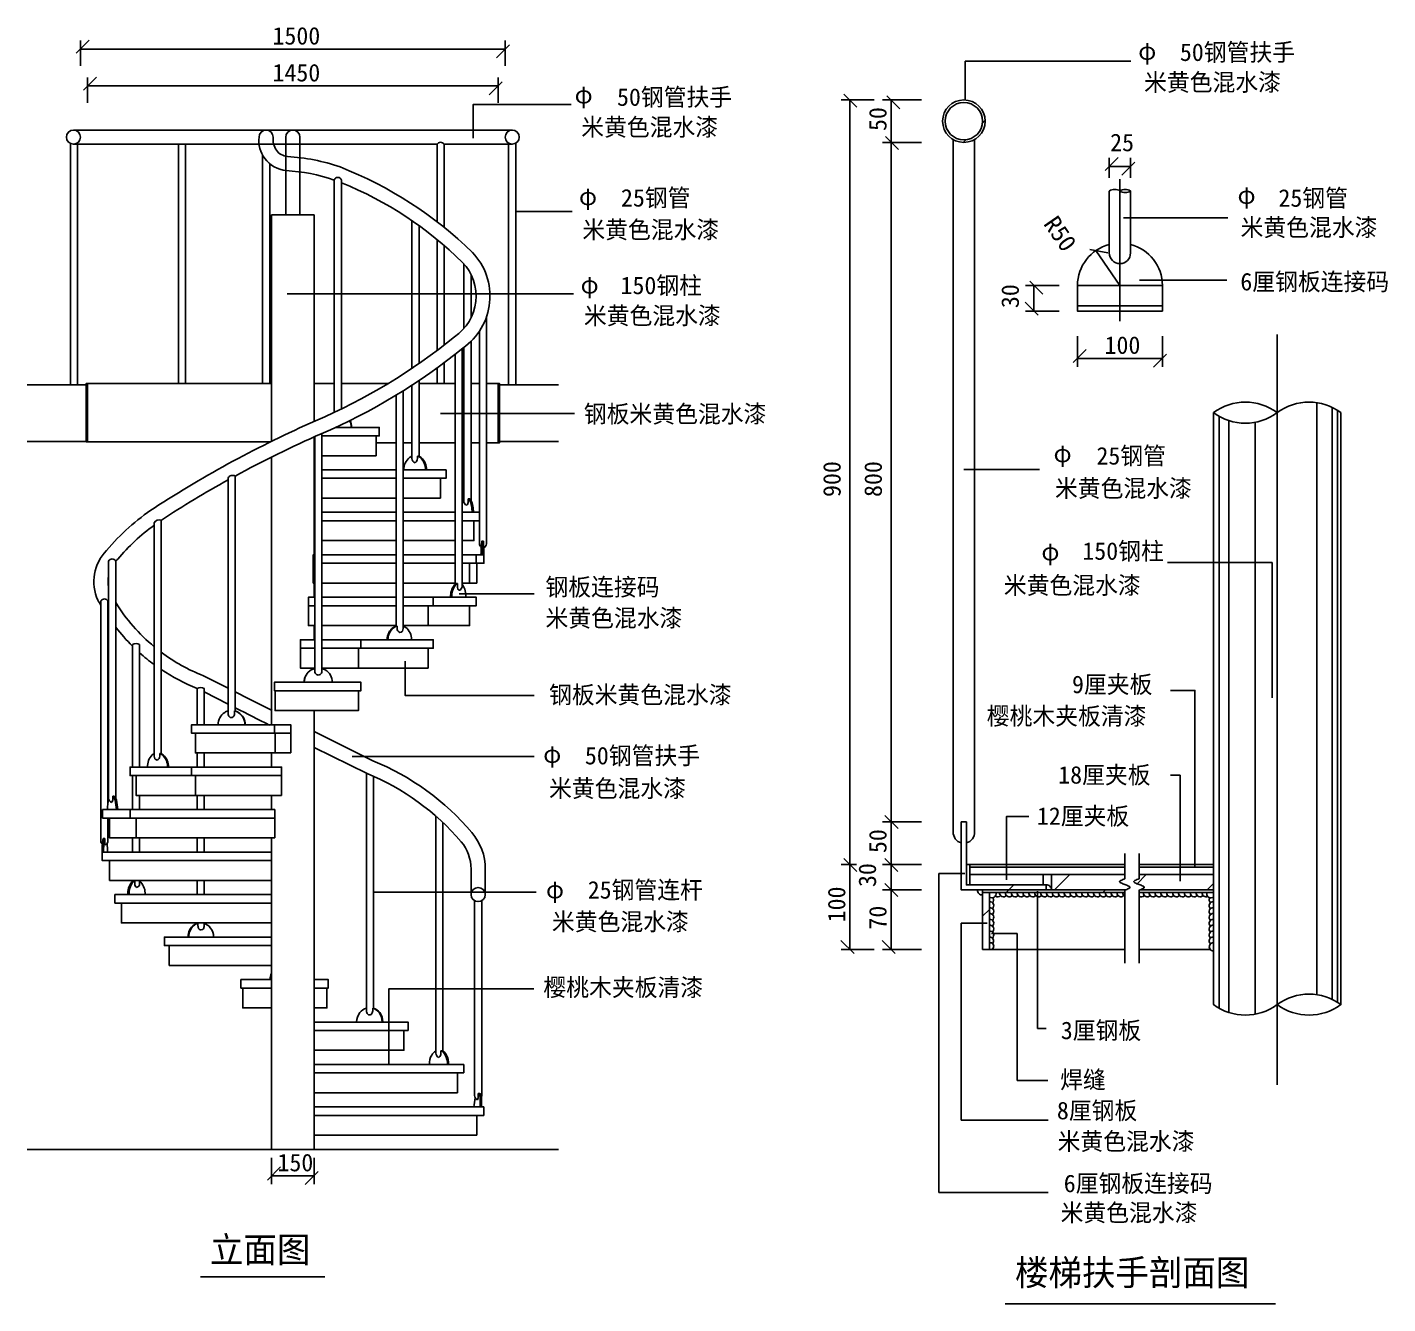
# Model space of a CAD drawing. Header units: metres. Extents: x 321 to 7753, y -3656 to 2085.
# Drawn here: x 2946 to 7753, y -3238 to 1271 of the extents above; entities that cross this region are included whole.
import ezdxf

# ---------------------------------------------------------------- set-up
doc = ezdxf.new("R2010")
doc.units = ezdxf.units.M
for name, color, linetype in [('2', 2, 'Continuous'), ('3', 3, 'Continuous'), ('4', 4, 'Continuous'), ('7', 7, 'Continuous'), ('BH', 3, 'Continuous'), ('DIM', 3, 'Continuous'), ('TEXT', 7, 'Continuous')]:
    doc.layers.add(name, color=color, linetype=linetype)
doc.dimstyles.get("Standard").update_dxf_attribs({"dimtxt": 2.5, "dimasz": 2.5, "dimexe": 1.25, "dimexo": 0.625, "dimtad": 1, "dimcen": 2.5, "dimazin": 3, "dimtfac": 1, "dimtmove": 0, "dimatfit": 3})

# ---------------------------------------------------------------- blocks, each defined once
blk = doc.blocks.new('_ARCHTICK')
at = {"color": 0, "linetype": 'ByBlock'}
blk.add_lwpolyline([(-1.03, -1.04), (0.5, 0.5)], dxfattribs=at)

msp = doc.modelspace()

# ---------------------------------------------------------------- hatches: boundary and pattern name
at = {"layer": 'BH'}
h = msp.add_hatch(dxfattribs=at)
h.set_pattern_fill('ANSI32', scale=50)
h.paths.add_polyline_path([(6179.92, 938.93, 1), (6329.92, 938.93, 1)])
h.paths.add_polyline_path([(6320.92, 938.93, -1), (6188.92, 938.93, -1)])
h = msp.add_hatch(dxfattribs=at)
h.set_pattern_fill('ANSI32', scale=50)
h.paths.add_polyline_path([(6806.26, 286.5), (6806.26, 268.5), (6956.26, 268.5), (6956.26, 286.5)])
h.paths.add_polyline_path([(6806.26, 268.5), (6806.26, 286.5), (6656.26, 286.5), (6656.26, 268.5)])
h = msp.add_hatch(dxfattribs=at)
h.set_pattern_fill('ANSI31', scale=300)
h.paths.add_polyline_path([(3154.28, 7.57), (2945.83, 7.57), (2945.83, -192.43), (3154.28, -192.43)])
h = msp.add_hatch(dxfattribs=at)
h.set_pattern_fill('ANSI31', scale=300)
h.paths.add_polyline_path([(4822.73, 7.57), (4614.28, 7.57), (4614.28, -192.43), (4822.73, -192.43)])
h = msp.add_hatch(dxfattribs=at)
h.set_pattern_fill('ANSI32', scale=76)
h.paths.add_polyline_path([(6545.92, -1776.07), (6545.92, -1758.07), (6275.92, -1758.07), (6275.92, -1776.07), (6320.92, -1776.07)])
h.paths.add_polyline_path([(6263.92, -1758.07), (6263.92, -1686.07), (6245.92, -1686.07), (6245.92, -1776.07), (6275.92, -1776.07), (6275.92, -1758.07)])
h.paths.add_polyline_path([(6263.92, -1536.07), (6245.92, -1536.07), (6245.92, -1686.07), (6263.92, -1686.07)])
h = msp.add_hatch(dxfattribs=at)
h.set_pattern_fill('CORK', scale=200)
h.paths.add_polyline_path([(6564.51, -1589.79), (6564.51, -1643.79), (6826.07, -1643.79, 0.03), (6837.75, -1638.79, 0.04), (6841.02, -1636.48, 0.18), (6842.05, -1634.63, 0.18), (6841.02, -1632.79, 0.04), (6837.75, -1630.47, 0.03), (6823.42, -1624.55, -0.03), (6809.1, -1618.63, -0.04), (6805.89, -1616.37, -0.18), (6804.8, -1614.47, -0.18), (6805.89, -1612.58, -0.04), (6809.1, -1610.31, -0.03), (6823.42, -1604.39), (6823.42, -1589.79)])
h.paths.add_polyline_path([(7137.07, -1643.79), (7137.07, -1589.79), (6873.76, -1589.79), (6873.76, -1604.39, 0.03), (6859.43, -1610.31, 0.04), (6856.16, -1612.63, 0.18), (6855.13, -1614.47, 0.18), (6856.16, -1616.32, 0.04), (6859.43, -1618.63, 0.03), (6873.76, -1624.55, -0.03), (6888.08, -1630.47, -0.04), (6891.29, -1632.74, -0.18), (6892.38, -1634.63, -0.18), (6891.29, -1636.53, -0.04), (6888.08, -1638.79, -0.03), (6876.4, -1643.79)])
h = msp.add_hatch(dxfattribs=at)
h.set_pattern_fill('DOLMIT', scale=36)
h.paths.add_polyline_path([(6275.92, -1695.07), (6275.92, -1722.07), (6823.42, -1722.07), (6823.42, -1695.07)])
h.paths.add_polyline_path([(7137.07, -1722.07), (7137.07, -1695.07), (6873.76, -1695.07), (6873.76, -1722.07)])
h = msp.add_hatch(dxfattribs=at)
h.set_pattern_fill('DOLMIT', scale=36)
h.paths.add_polyline_path([(6275.92, -1758.07), (6275.92, -1722.07), (6535.47, -1722.07), (6535.47, -1758.07)])
h = msp.add_hatch(dxfattribs=at)
h.set_pattern_fill('ANSI31', scale=60)
h.paths.add_polyline_path([(6826.07, -1776.07, 0.03), (6837.75, -1771.07, 0.04), (6841.02, -1768.76, 0.18), (6842.05, -1766.91, 0.18), (6841.02, -1765.07, 0.04), (6837.75, -1762.76, 0.03), (6823.42, -1756.83, -0.03), (6809.1, -1750.91, -0.04), (6805.89, -1748.65, -0.18), (6804.8, -1746.75, -0.18), (6805.89, -1744.86, -0.04), (6809.1, -1742.6, -0.03), (6823.42, -1736.67), (6823.42, -1722.07), (6564.51, -1722.07), (6564.51, -1776.07)])
h.paths.add_polyline_path([(7137.07, -1776.07), (7137.07, -1722.07), (6873.76, -1722.07), (6873.76, -1736.67, 0.03), (6859.43, -1742.6, 0.04), (6856.16, -1744.91, 0.18), (6855.13, -1746.75, 0.18), (6856.16, -1748.6, 0.04), (6859.43, -1750.91, 0.03), (6873.76, -1756.83, -0.03), (6888.08, -1762.76, -0.04), (6891.29, -1765.02, -0.18), (6892.38, -1766.91, -0.18), (6891.29, -1768.81, -0.04), (6888.08, -1771.07, -0.03), (6876.4, -1776.07)])
h = msp.add_hatch(dxfattribs=at)
h.set_pattern_fill('ANSI32', scale=36)
h.paths.add_polyline_path([(6302.33, -1776.07, 0.42), (6320.92, -1794.07), (6320.92, -1776.07)])
h.paths.add_polyline_path([(6545.92, -1758.07), (6545.92, -1776.07), (6564.51, -1776.07, 0.42)])
h = msp.add_hatch(dxfattribs=at)
h.set_pattern_fill('ANSI32', scale=76)
h.paths.add_polyline_path([(6320.92, -1776.07), (6320.92, -1785.07), (6810.42, -1785.07), (6813.79, -1776.07)])
h.paths.add_polyline_path([(6892.72, -1776.07), (6889.36, -1785.07), (7137.07, -1785.07), (7137.07, -1776.07)])
h = msp.add_hatch(dxfattribs=at)
h.set_pattern_fill('ANSI32', scale=76)
h.paths.add_polyline_path([(6344.92, -1785.07), (6320.92, -1785.07), (6320.92, -1986.07), (6344.92, -1986.07)])
h = msp.add_hatch(dxfattribs=at)
h.set_pattern_fill('ANSI32', scale=36)
h.paths.add_polyline_path([(6344.92, -1785.07), (6344.92, -1799.63, 0.79), (6368.38, -1785.07)])
h = msp.add_hatch(dxfattribs=at)
h.set_pattern_fill('ANSI32', scale=36)
h.paths.add_polyline_path([(7113.61, -1785.07), (7137.07, -1785.07), (7137.07, -1799.63, -0.79)])

# ---------------------------------------------------------------- linework, layer by layer
for p, q in [((6259.84, 1013.77), (6259.84, 1058.77)), ((4520.78, 878.48), (4520.78, 923.48)), ((4671.58, 619.73), (4716.58, 619.73)), ((6818.68, 597.69), (6863.68, 597.69)), ((6875.79, 377.25), (6920.79, 377.25)), ((3863.86, 328.67), (3908.86, 328.67)), ((4405.82, -93.95), (4450.82, -93.95)), ((6255.34, -291.49), (6300.34, -291.49)), ((4471.51, -729.92), (4516.51, -729.92)), ((4281.17, -968.38), (4281.17, -1013.38)), ((7343.98, -1097.47), (7343.98, -1052.47)), ((4093.32, -1305.18), (4138.32, -1305.18)), ((7071.22, -1692.02), (7071.22, -1647.02)), ((6405.69, -1740.07), (6405.69, -1695.07)), ((7018.73, -1744.78), (7018.73, -1699.78)), ((4168.81, -1784.3), (4213.81, -1784.3)), ((4223.96, -2392.43), (4223.96, -2347.43))]:
    msp.add_line(p, q)
at = {"layer": '2'}
msp.add_line((2945.83, -2692.43), (4822.73, -2692.43), dxfattribs=at)
for points in [[(2945.83, -192.43), (3154.28, -192.43), (3154.28, 7.57), (2945.83, 7.57)], [(4822.73, 7.57), (4614.28, 7.57), (4614.28, -192.43), (4822.73, -192.43)]]:
    msp.add_lwpolyline(points, dxfattribs=at)
at = {"layer": '3'}
for p, q in [((3884.28, 907.57), (3111.3, 907.57)), ((3859.28, 607.57), (3859.28, 882.57)), ((3909.28, 607.57), (3909.28, 882.57)), ((3098.8, 7.57), (3098.8, 859.87)), ((3859.28, 857.57), (3109.28, 857.57)), ((3123.8, 7.57), (3123.8, 857.57)), ((3480.18, 12.57), (3480.18, 857.57)), ((3505.18, 12.57), (3505.18, 857.57)), ((6806.26, 233.11), (6806.26, 734.63)), ((6656.26, 358.5), (6956.26, 358.5)), ((7362.07, -2463.9), (7362.07, 185.83)), ((7501.9, -54.99), (7501.9, -2145.57)), ((7556.1, -71.64), (7556.1, -2162.22)), ((7575.46, -82.44), (7575.46, -2173.02)), ((7156.6, -103.31), (7156.6, -2193.89)), ((7191.44, -118.75), (7191.44, -2209.33)), ((7284.35, -124.73), (7284.35, -2215.31)), ((3986.47, -172.43), (4178.29, -172.43)), ((3959.28, -322.43), (3961.47, -322.43)), ((3986.47, -322.43), (4248.89, -322.43)), ((4273.89, -322.43), (4405.68, -322.43)), ((3961.47, -472.43), (3959.28, -472.43)), ((4248.89, -472.43), (3986.47, -472.43)), ((4457.4, -472.43), (4273.89, -472.43)), ((4523.97, -472.43), (4482.4, -472.43)), ((3961.47, -622.43), (3956.29, -622.43)), ((4248.89, -622.43), (3986.47, -622.43)), ((4457.4, -622.43), (4273.89, -622.43)), ((4508.39, -622.43), (4482.4, -622.43)), ((3961.47, -772.43), (3939.42, -772.43)), ((4248.89, -772.43), (3986.47, -772.43)), ((4362.21, -772.43), (4273.89, -772.43)), ((3961.47, -922.43), (3911.02, -922.43)), ((4116.01, -922.43), (3986.47, -922.43)), ((3821.32, -1222.43), (3877.01, -1222.43)), ((3539.81, -1372.43), (3844.53, -1372.43)), ((3309.08, -1522.43), (3820.37, -1522.43)), ((3236.86, -1672.43), (3809.28, -1672.43)), ((6823.42, -1695.07), (6275.92, -1695.07)), ((7137.07, -1695.07), (6873.76, -1695.07)), ((3278.82, -1822.43), (3809.28, -1822.43)), ((3447.48, -1972.43), (3809.28, -1972.43)), ((3707.55, -2122.43), (3809.28, -2122.43)), ((3959.28, -2122.43), (4004.6, -2122.43)), ((3959.28, -2272.43), (4276.47, -2272.43)), ((3959.28, -2422.43), (4466.27, -2422.43)), ((3959.28, -2572.43), (4534.28, -2572.43))]:
    msp.add_line(p, q, dxfattribs=at)
for points in [[(6806.26, 692.23, -0.3), (6843.76, 692.23, -0.3), (6806.26, 692.23, 0.3), (6768.76, 692.23, 0.24)], [(6823.42, -2034.58), (6823.42, -1776.99, 0.03), (6837.75, -1771.07, 0.04), (6841.02, -1768.76, 0.18), (6842.05, -1766.91, 0.18), (6841.02, -1765.07, 0.04), (6837.75, -1762.76, 0.03), (6823.42, -1756.83, -0.03), (6809.1, -1750.91, -0.04), (6805.83, -1748.6, -0.18), (6804.8, -1746.75, -0.18), (6805.83, -1744.91, -0.04), (6809.1, -1742.6, -0.03), (6823.42, -1736.67), (6823.42, -1646.84)], [(6873.76, -2034.58), (6873.76, -1776.99, 0.03), (6888.08, -1771.07, 0.04), (6891.35, -1768.76, 0.18), (6892.38, -1766.91, 0.18), (6891.35, -1765.07, 0.04), (6888.08, -1762.76, 0.03), (6873.76, -1756.83, -0.03), (6859.43, -1750.91, -0.04), (6856.16, -1748.6, -0.18), (6855.13, -1746.75, -0.18), (6856.16, -1744.91, -0.04), (6859.43, -1742.6, -0.03), (6873.76, -1736.67), (6873.76, -1646.84)]]:
    msp.add_lwpolyline(points, format="xyb", dxfattribs=at)
msp.add_circle((3109.28, 882.57), 25, dxfattribs=at)
for centre, radius, start, end in [((3884.28, 882.57), 25, 360, 180), ((6320.47, -1775.93), 18.15, 180.45, 271.4), ((6546.36, -1776.21), 18.15, 0.45, 91.4), ((6354.96, -1789.63), 14.17, 224.87, 18.78), ((6346.09, -1831.75), 14.17, 312.6, 94.73), ((6346.09, -1811), 14.17, 312.6, 32.17), ((6374.21, -1786.24), 14.17, 236.41, 317.4), ((6394.96, -1786.24), 14.17, 175.27, 317.4), ((6415.71, -1786.24), 14.17, 175.27, 317.4), ((6436.46, -1786.24), 14.17, 175.27, 317.4), ((6457.21, -1786.24), 14.17, 175.27, 317.4), ((6477.97, -1786.24), 14.17, 175.27, 317.4), ((6498.72, -1786.24), 14.17, 175.27, 317.4), ((6519.47, -1786.24), 14.17, 175.27, 317.4), ((6540.27, -1786.24), 14.17, 175.27, 317.4), ((6561.02, -1786.24), 14.17, 175.27, 317.4), ((6581.77, -1786.24), 14.17, 175.27, 317.4), ((6602.52, -1786.24), 14.17, 175.27, 317.4), ((6623.27, -1786.24), 14.17, 175.27, 317.4), ((6644.02, -1786.24), 14.17, 175.27, 317.4), ((6664.82, -1786.24), 14.17, 175.27, 317.4), ((6685.57, -1786.24), 14.17, 175.27, 317.4), ((6706.32, -1786.24), 14.17, 175.27, 317.4), ((6727.08, -1786.24), 14.17, 175.27, 317.4), ((6747.83, -1786.24), 14.17, 175.27, 317.4), ((6768.58, -1786.24), 14.17, 175.27, 317.4), ((6789.33, -1786.24), 14.17, 175.27, 317.4), ((6810.08, -1786.24), 14.17, 175.27, 317.4), ((6830.83, -1786.24), 14.17, 175.27, 238.48), ((6882.18, -1786.18), 14.17, 233.52, 317.4), ((6902.88, -1786.24), 14.17, 175.27, 317.4), ((6923.63, -1786.24), 14.17, 175.27, 317.4), ((6944.38, -1786.24), 14.17, 175.27, 317.4), ((6965.13, -1786.24), 14.17, 175.27, 317.4), ((6985.88, -1786.24), 14.17, 175.27, 317.4), ((7006.63, -1786.24), 14.17, 175.27, 317.4), ((7027.39, -1786.24), 14.17, 175.27, 317.4), ((7048.14, -1786.24), 14.17, 175.27, 317.4), ((7068.89, -1786.24), 14.17, 175.27, 317.4), ((7089.64, -1786.24), 14.17, 175.27, 317.4), ((7110.39, -1786.24), 14.17, 175.27, 295.26), ((7127.03, -1789.63), 14.17, 161.22, 315.13), ((7135.9, -1811), 14.17, 147.83, 227.4), ((7135.9, -1831.75), 14.17, 85.27, 227.4), ((6346.09, -1852.5), 14.17, 312.6, 94.73), ((6346.09, -1873.25), 14.17, 312.6, 94.73), ((7135.9, -1852.5), 14.17, 85.27, 227.4), ((7135.9, -1873.25), 14.17, 85.27, 227.4), ((6346.09, -1894), 14.17, 312.6, 94.73), ((6346.09, -1914.76), 14.17, 312.6, 94.73), ((6346.09, -1935.51), 14.17, 312.6, 94.73), ((7135.9, -1894), 14.17, 85.27, 227.4), ((7135.9, -1914.76), 14.17, 85.27, 227.4), ((7135.9, -1935.51), 14.17, 85.27, 227.4), ((6346.09, -1956.26), 14.17, 318.51, 94.73), ((6348.42, -1974.48), 12.11, 253.2, 106.8), ((7135.9, -1956.26), 14.17, 85.27, 227.4), ((7135.9, -1977.01), 14.17, 85.27, 274.73)]:
    msp.add_arc(centre, radius, start, end, dxfattribs=at)
at = {"layer": '4'}
for p, q in [((3809.28, -191.18), (3809.28, 607.57)), ((3809.28, 607.57), (3959.28, 607.57)), ((3959.28, -121.57), (3959.28, 607.57)), ((3159.28, 12.57), (3154.28, 12.57)), ((3159.28, 12.57), (3809.28, 12.57)), ((3959.28, 12.57), (4030.72, 12.57)), ((4055.72, 12.57), (4221.89, 12.57)), ((4330.08, 12.57), (4457.4, 12.57)), ((4482.4, 12.57), (4488.78, 12.57)), ((4513.78, 12.57), (4543.35, 12.57)), ((4568.35, 12.57), (4609.28, 12.57)), ((3959.28, -592.43), (3959.28, -176.23)), ((3159.28, -193.64), (3804.28, -193.64)), ((4248.89, -197.43), (4178.29, -197.43)), ((4305.08, -197.43), (4273.89, -197.43)), ((4457.4, -197.43), (4330.08, -197.43)), ((4488.78, -197.43), (4482.4, -197.43)), ((4543.35, -197.43), (4513.78, -197.43)), ((4609.28, -197.43), (4568.35, -197.43)), ((3809.28, -1192.43), (3809.28, -246.95)), ((3959.28, -742.43), (3959.28, -692.43)), ((3959.28, -892.43), (3959.28, -842.43)), ((3959.28, -995.41), (3959.28, -992.43)), ((3959.28, -2692.43), (3959.28, -1142.43)), ((3809.28, -1342.43), (3809.28, -1292.43)), ((3809.28, -1492.43), (3809.28, -1442.43)), ((3809.28, -2692.43), (3809.28, -1592.43)), ((6823.42, -1686.07), (6263.92, -1686.07)), ((7137.07, -1686.07), (6873.76, -1686.07)), ((6320.92, -1776.07), (6320.92, -1986.07)), ((6823.42, -1986.07), (6320.92, -1986.07)), ((7125, -1986.07), (6873.76, -1986.07)), ((3959.28, -2392.43), (4488.65, -2392.43)), ((4488.65, -2422.43), (4488.65, -2392.43)), ((4466.27, -2422.43), (4488.65, -2422.43)), ((4466.27, -2492.43), (4466.27, -2422.43)), ((3959.28, -2492.43), (4466.27, -2492.43)), ((3959.28, -2542.43), (4559.28, -2542.43)), ((4559.28, -2572.43), (4559.28, -2542.43)), ((4534.28, -2572.43), (4559.28, -2572.43)), ((4534.28, -2642.43), (4534.28, -2572.43)), ((3959.28, -2642.43), (4534.28, -2642.43))]:
    msp.add_line(p, q, dxfattribs=at)
for points in [[(3233.4, -615.3, -0.67), (3258.4, -615.3, -0.02), (3265.78, -607.67, -0.06), (3394.39, -488.08), (3394.39, -479.43, -0.34), (3419.39, -470.49), (3419.7, -470.28, -0.02), (3655.28, -328.06), (3655.28, -321.75, -0.43), (3680.28, -314.28, -0.02), (3983.78, -165.42, 0.07), (4484.9, 137.55, 0.46), (4518.94, 475.27, 0.1), (4051.04, 777.14, 0.07), (3865.12, 814.02, -0.21), (3826.17, 836.15, -0.18), (3814.95, 882.57, 1), (3764.95, 882.57, 0.2), (3785.42, 807.16, 0.21), (3860.63, 764.22, -0.07), (4030.72, 731.15, -0.75), (4055.72, 731.15), (4055.72, 721.29, -0.1), (4483.59, 439.9, -0.47), (4454.94, 177.64, -0.07), (3963.76, -119.6, 0.04), (3394.08, -427.34, 0.07), (3225.98, -577.26, 0.31), (3195.69, -752.8, 0.01), (3206.01, -771.14), (3206.01, -754.82, -0.5), (3231.01, -754.82), (3231.01, -810.86), (3233.4, -814.37)], [(6245.92, -1609.91, -0.36), (6217.42, -1570.93), (6217.42, 873.98)], [(6263.92, -1609.91, 0.36), (6292.42, -1570.93), (6292.42, 873.98)], [(7362.07, -90.48, 0.33), (7137.07, -90.48, 0.33), (7362.07, -90.48, -0.33), (7587.07, -90.48), (7587.07, -2181.07)], [(7362.07, -2181.07, 0.33), (7587.07, -2181.07, 0.33), (7362.07, -2181.07, -0.33), (7137.07, -2181.07), (7137.07, -90.48)], [(3258.4, -848.48, 0.03), (3317.93, -915.26), (3317.93, -909.68, -0.34), (3342.93, -909.68), (3342.93, -938.7, 0.02), (3394.39, -980.34)], [(3419.39, -936.64, 0.07), (3568.55, -1019.61), (3655.28, -1063.88)], [(3419.39, -997.83, 0.05), (3545.75, -1064.36, -0.26), (3570.75, -1064.36), (3570.75, -1076.9), (3655.28, -1119.97)], [(3959.28, -1216.95), (4166.77, -1319.59, -0.12), (4516.88, -1573.46, -0.18), (4563.95, -1702.35), (4563.95, -1792.43)], [(3959.28, -1272.8), (4146.37, -1365.27, -0.12), (4478.65, -1605.68, -0.18), (4513.95, -1702.35), (4513.95, -1792.43)]]:
    msp.add_lwpolyline(points, format="xyb", dxfattribs=at)
for points in [[(4659.08, 907.57), (3789.95, 907.57)], [(4393.65, 857.57), (3816.56, 857.57)], [(4659.28, 857.57), (4418.65, 857.57)], [(4035.93, -142.43), (4189.59, -142.43), (4189.59, -172.43), (4178.29, -172.43), (4178.29, -242.43), (3986.47, -242.43)], [(3961.47, -242.43), (3959.28, -242.43)], [(3959.28, -292.43), (3961.47, -292.43)], [(3986.47, -292.43), (4248.89, -292.43)], [(4273.89, -292.43), (4425.74, -292.43), (4425.74, -322.43), (4405.68, -322.43), (4405.68, -392.43), (4273.89, -392.43)], [(3961.47, -392.43), (3959.28, -392.43)], [(4248.89, -392.43), (3986.47, -392.43)], [(3959.28, -442.43), (3961.47, -442.43)], [(3986.47, -442.43), (4248.89, -442.43)], [(4273.89, -442.43), (4457.4, -442.43)], [(4482.4, -442.43), (4543.35, -442.43)], [(4543.35, -472.43), (4523.97, -472.43), (4523.97, -542.43), (4482.4, -542.43)], [(3961.47, -542.43), (3959.28, -542.43)], [(4248.89, -542.43), (3986.47, -542.43)], [(4457.4, -542.43), (4273.89, -542.43)], [(3961.47, -692.43), (3956.29, -692.43), (3956.29, -592.43), (3961.47, -592.43)], [(3986.47, -592.43), (4248.89, -592.43)], [(4273.89, -592.43), (4457.4, -592.43)], [(4482.4, -592.43), (4559.27, -592.43), (4559.27, -622.43), (4534.11, -622.43), (4534.11, -692.43), (4482.4, -692.43)], [(4248.89, -692.43), (3986.47, -692.43)], [(4457.4, -692.43), (4273.89, -692.43)], [(3961.47, -842.43), (3939.42, -842.43), (3939.42, -742.43), (3961.47, -742.43)], [(3986.47, -742.43), (4248.89, -742.43)], [(4273.89, -742.43), (4532.39, -742.43), (4532.39, -772.43), (4508.39, -772.43), (4508.39, -842.43), (4273.89, -842.43)], [(4248.89, -842.43), (3986.47, -842.43)], [(3961.47, -992.43), (3911.02, -992.43), (3911.02, -892.43), (3961.47, -892.43)], [(3986.47, -892.43), (4380.59, -892.43), (4380.59, -922.43), (4362.21, -922.43), (4362.21, -992.43), (3986.47, -992.43)], [(3809.28, -1742.43), (3236.86, -1742.43), (3236.86, -1672.43), (3210.81, -1672.43), (3210.81, -1642.43), (3809.28, -1642.43)], [(3809.28, -1892.43), (3278.82, -1892.43), (3278.82, -1822.43), (3255.53, -1822.43), (3255.53, -1792.43), (3809.28, -1792.43)], [(3809.28, -2042.43), (3447.48, -2042.43), (3447.48, -1972.43), (3430.68, -1972.43), (3430.68, -1942.43), (3809.28, -1942.43)], [(3809.28, -2192.43), (3707.55, -2192.43), (3707.55, -2122.43), (3700.75, -2122.43), (3700.75, -2092.43), (3809.28, -2092.43)], [(3959.28, -2092.43), (4009.22, -2092.43), (4009.22, -2122.43), (4004.6, -2122.43), (4004.6, -2192.43), (3959.28, -2192.43)], [(3959.28, -2242.43), (4291.55, -2242.43), (4291.55, -2272.43), (4276.47, -2272.43), (4276.47, -2342.43), (3959.28, -2342.43)]]:
    msp.add_lwpolyline(points, dxfattribs=at)
msp.add_lwpolyline([(3233.4, -666.61), (3233.4, -707.13, -0.09)], format="xyb", close=True, dxfattribs=at)
for points in [[(3821.32, -1072.43), (3818.9, -1072.43), (3818.9, -1042.43), (4124.92, -1042.43), (4124.92, -1072.43), (4116.01, -1072.43), (4116.01, -1142.43), (3821.32, -1142.43)], [(3877.01, -1292.43), (3539.81, -1292.43), (3539.81, -1222.43), (3526.56, -1222.43), (3526.56, -1192.43), (3877.01, -1192.43)], [(3844.53, -1442.43), (3330.38, -1442.43), (3330.38, -1372.43), (3309.08, -1372.43), (3309.08, -1342.43), (3844.53, -1342.43)], [(3820.37, -1592.43), (3236.86, -1592.43), (3236.86, -1522.43), (3211.96, -1522.43), (3211.96, -1492.43), (3820.37, -1492.43)]]:
    msp.add_lwpolyline(points, close=True, dxfattribs=at)
for centre, radius in [((6254.92, 938.93), 75), ((4659.28, 882.57), 25), ((4538.95, -1792.43), 25)]:
    msp.add_circle(centre, radius, dxfattribs=at)
for centre, radius, start, end in [((3802.52, -423.42), 640.46, 211.84, 230.41), ((21875.25, 34741.81), 40174.8, 243.07, 243.28), ((21875.25, 34741.81), 40224.8, 243.11, 243.3)]:
    msp.add_arc(centre, radius, start, end, dxfattribs=at)
at = {"layer": '7'}
for p, q in [((3777.45, 12.57), (3777.45, 819.24)), ((4393.65, 583.6), (4393.65, 857.57)), ((4418.65, 563.98), (4418.65, 857.57)), ((4646.58, 7.57), (4646.58, 857.57)), ((4671.58, 7.57), (4671.58, 860.92)), ((3802.45, 12.57), (3802.45, 788.87)), ((4030.72, -89.75), (4030.72, 731.15)), ((4055.72, -77.84), (4055.72, 721.29)), ((4305.08, 65.88), (4305.08, 585.82)), ((4330.08, 83.05), (4330.08, 568.08)), ((4393.65, 129.03), (4393.65, 520.33)), ((4418.65, 148.55), (4418.65, 499.07)), ((4488.78, 207.44), (4488.78, 434.22)), ((4513.78, 245.09), (4513.78, 396.57)), ((4568.35, -554.05), (4568.35, 246.05)), ((6656.26, 286.5), (6956.26, 286.5)), ((4543.35, -554.05), (4543.35, 196.57)), ((4513.78, -400.34), (4513.78, 161.21)), ((4457.4, -696.8), (4457.4, 115.42)), ((4482.4, -702.43), (4482.4, 135.5)), ((4488.78, -405.25), (4488.78, 140.27)), ((4393.65, 12.57), (4393.65, 66.74)), ((4418.65, 12.57), (4418.65, 85.52)), ((4305.08, -252.48), (4305.08, 5.86)), ((4330.08, -244.52), (4330.08, 22.43)), ((4248.89, -844.33), (4248.89, -29.53)), ((4273.89, -852.43), (4273.89, -14.1)), ((3961.47, -994.79), (3961.47, -175.26)), ((3986.47, -1004.3), (3986.47, -164.28)), ((4328.4, -243.93), (4324.97, -243.93)), ((4324.97, -252.43), (4324.97, -243.93)), ((3655.28, -1154.16), (3655.28, -328.06)), ((3680.28, -1144.06), (3680.28, -314.28)), ((4509.32, -394.73), (4503.4, -394.73)), ((4503.4, -404.05), (4503.4, -394.73)), ((3419.39, -1294.84), (3419.39, -470.49)), ((3394.39, -1304.05), (3394.39, -488.08)), ((4557.58, -544.73), (4552.27, -544.73)), ((4552.27, -546.52), (4552.27, -544.73)), ((4557.58, -554.05), (4557.58, -544.73)), ((3233.4, -666.61), (3233.4, -615.3)), ((3258.4, -1452.46), (3258.4, -615.3)), ((4532.39, -622.43), (4534.11, -622.43)), ((3233.4, -1454.05), (3233.4, -707.13)), ((4465.82, -694.01), (4461.66, -694.01)), ((4465.82, -702.43), (4465.82, -694.01)), ((3206.01, -1602.43), (3206.01, -771.14)), ((3231.01, -1470.69), (3231.01, -810.86)), ((4380.59, -772.43), (4508.39, -772.43)), ((4252.57, -843.96), (4250.08, -843.96)), ((4252.57, -852.43), (4252.57, -843.96)), ((3317.93, -1342.43), (3317.93, -915.26)), ((3342.93, -1342.43), (3342.93, -938.7)), ((4124.92, -922.43), (4362.21, -922.43)), ((3962.12, -994.67), (3961.94, -994.67)), ((3962.12, -1004.05), (3962.12, -994.67)), ((3545.75, -1192.43), (3545.75, -1064.36)), ((3570.75, -1192.43), (3570.75, -1076.9)), ((3821.32, -1072.43), (4116.01, -1072.43)), ((3680.28, -1144.05), (3678.62, -1144.05)), ((3678.62, -1154.05), (3678.62, -1144.05)), ((3539.81, -1222.43), (3818.9, -1222.43)), ((3413.84, -1294.73), (3419.14, -1294.73)), ((3413.84, -1304.43), (3413.84, -1294.73)), ((3545.75, -1342.43), (3545.75, -1292.43)), ((3570.75, -1342.43), (3570.75, -1292.43)), ((3317.93, -1492.43), (3317.93, -1372.43)), ((3330.38, -1372.43), (3526.56, -1372.43)), ((4144.32, -2202.69), (4144.32, -1364.27)), ((4168.81, -2193.93), (4168.81, -1374.67)), ((3248.29, -1444.73), (3248.29, -1454.05)), ((3248.29, -1444.73), (3252.91, -1444.73)), ((3342.93, -1492.43), (3342.93, -1442.43)), ((3545.75, -1492.43), (3545.75, -1442.43)), ((3570.75, -1492.43), (3570.75, -1442.43)), ((3231.01, -1602.43), (3231.01, -1522.43)), ((3309.08, -1522.43), (3236.86, -1522.43)), ((4389.45, -2352.43), (4389.45, -1514.7)), ((4414.45, -2345.97), (4414.45, -1537.53)), ((3214.37, -1594.73), (3219.71, -1594.73)), ((3219.71, -1602.43), (3219.71, -1594.73)), ((3317.93, -1642.43), (3317.93, -1592.43)), ((3342.93, -1642.43), (3342.93, -1592.43)), ((3545.75, -1642.43), (3545.75, -1592.43)), ((3570.75, -1642.43), (3570.75, -1592.43)), ((6275.92, -1722.07), (6823.42, -1722.07)), ((6535.47, -1758.07), (6535.47, -1722.07)), ((6564.51, -1776.07), (6564.51, -1722.07)), ((6873.76, -1722.07), (7137.07, -1722.07)), ((3317.93, -1746.76), (3317.93, -1742.43)), ((3325.97, -1744.73), (3321.51, -1744.73)), ((3325.97, -1756.37), (3325.97, -1744.73)), ((3342.93, -1754.05), (3342.93, -1742.43)), ((3545.75, -1792.43), (3545.75, -1742.43)), ((3570.75, -1792.43), (3570.75, -1742.43)), ((6320.92, -1776.07), (6826.07, -1776.07)), ((6876.4, -1776.07), (7137.07, -1776.07)), ((4526.45, -2502.43), (4526.45, -1814.08)), ((4551.45, -2502.43), (4551.45, -1814.08)), ((6320.92, -1785.07), (6823.42, -1785.07)), ((6344.92, -1785.07), (6344.92, -1986.07)), ((6873.76, -1785.07), (7137.07, -1785.07)), ((3545.75, -1894.12), (3545.75, -1892.43)), ((3546.36, -1893.93), (3549.06, -1893.93)), ((3549.06, -1903.06), (3549.06, -1893.93)), ((3570.75, -1903.04), (3570.75, -1892.43)), ((4166.53, -2193.93), (4168.81, -2193.93)), ((4166.53, -2202.69), (4166.53, -2193.93)), ((4411.67, -2344.73), (4407.43, -2344.73)), ((4407.43, -2353.11), (4407.43, -2344.73)), ((4526.45, -2502.43), (4526.45, -2478.91)), ((4544.2, -2494.73), (4539.2, -2494.73)), ((4539.2, -2502.43), (4539.2, -2494.73)), ((4544.2, -2494.73), (4541.75, -2494.73)), ((4551.45, -2502.43), (4551.45, -2472.46)), ((4546.08, -2542.43), (4546.08, -2512.88)), ((4551.01, -2542.43), (4551.01, -2512.23))]:
    msp.add_line(p, q, dxfattribs=at)
for points in [[(6768.76, 692.23), (6768.76, 473.5, 1), (6843.76, 473.5), (6843.76, 692.23)], [(6768.76, 503.74, 0.34), (6656.26, 358.5), (6656.26, 268.5), (6956.26, 268.5), (6956.26, 358.5, 0.34), (6843.76, 503.74, 0.34)], [(3261.02, -1492.43, 0.05), (3256.32, -1459.35, 0.13), (3248.29, -1444.73)], [(3265.63, -1492.43, 0.05), (3260.94, -1459.35, 0.13), (3252.91, -1444.73)]]:
    msp.add_lwpolyline(points, format="xyb", dxfattribs=at)
for points in [[(3154.28, 7.57), (3154.28, 12.57), (3159.28, 12.57), (3159.28, -193.64), (3154.28, -193.64), (3154.28, -192.43)], [(4614.28, -192.43), (4614.28, -197.43), (4609.28, -197.43), (4609.28, 12.57), (4614.28, 12.57), (4614.28, 7.57)], [(4508.39, -692.43), (4508.39, -622.43), (4532.39, -622.43), (4532.39, -592.43)], [(4362.21, -842.43), (4362.21, -772.43), (4380.59, -772.43), (4380.59, -742.43)], [(4116.01, -992.43), (4116.01, -922.43), (4124.92, -922.43), (4124.92, -892.43)], [(3821.32, -1292.43), (3821.32, -1222.43), (3818.9, -1222.43), (3818.9, -1192.43)], [(3539.81, -1442.43), (3539.81, -1372.43), (3526.56, -1372.43), (3526.56, -1342.43)], [(3330.38, -1592.43), (3330.38, -1522.43), (3309.08, -1522.43), (3309.08, -1492.43)], [(6545.92, -1776.07), (6545.92, -1758.07), (6263.92, -1758.07), (6263.92, -1536.07), (6245.92, -1536.07), (6245.92, -1776.07), (6320.92, -1776.07)], [(6263.92, -1686.07), (6275.92, -1686.07), (6275.92, -1722.07)], [(6275.92, -1722.07), (6275.92, -1758.07)]]:
    msp.add_lwpolyline(points, dxfattribs=at)
msp.add_circle((6254.92, 938.93), 66, dxfattribs=at)
for centre, radius, start, end in [((4406.15, 849.37), 14.95, 33.29, 146.71), ((4040.3, -141.83), 50.11, 359.32, 26.86), ((4041.84, -141.83), 50.11, 359.32, 27.64), ((4328.66, -289.78), 51.9, 128.43, 182.93), ((4316.28, -275.25), 32.83, 109.94, 127.26), ((4320.82, -252.46), 15.74, 179.89, 252.06), ((4304.68, -250.45), 20.39, 303.64, 354.44), ((4315.3, -273.75), 31.33, 51.81, 72.01), ((4318.79, -273.75), 31.33, 51.81, 72.14), ((4298.18, -289.78), 54.62, 357.22, 48.09), ((4301.68, -289.78), 54.62, 357.22, 48.09), ((4547.83, -436.84), 70.5, 147.66, 158.15), ((4500.16, -406.23), 13.85, 145.26, 149.15), ((4501.86, -404.65), 13.1, 177.37, 257.31), ((4483.61, -404.93), 19.81, 320.9, 2.55), ((4497.02, -405.23), 12.95, 28.1, 54.15), ((4437.7, -435.68), 79.62, 355.14, 27.33), ((4501.74, -405.23), 12.95, 28.1, 54.15), ((4442.42, -435.68), 79.62, 355.14, 27.33), ((4559.26, -552.56), 15.98, 185.34, 235.42), ((3635.82, -535.45), 914.87, 356.43, 358.5), ((4671.77, -568.81), 121.76, 170.7, 175.55), ((4511.61, -537.69), 41.61, 344.04, 350.25), ((3640.78, -535.45), 914.87, 356.43, 358.5), ((4676.73, -568.81), 121.76, 170.7, 175.55), ((4516.57, -537.69), 41.61, 344.04, 350.25), ((4614.61, -557.46), 57.13, 176.58, 190.03), ((4552.9, -552.9), 15.5, 290.6, 355.74), ((14593.04, -623.17), 10033.97, 179.68, 179.82), ((4503.87, -738.04), 62.31, 141.35, 184.04), ((4508.03, -738.04), 62.31, 141.35, 184.04), ((4469.04, -709.96), 17.57, 114.83, 141.93), ((4473.2, -709.96), 17.57, 114.83, 141.93), ((4500.55, -703.38), 34.74, 178.42, 195.11), ((4472.71, -711.66), 5.76, 187.76, 296.11), ((4465.26, -702.9), 17.15, 305.64, 1.58), ((4471.29, -707.73), 15.33, 34.17, 43.55), ((4428.54, -736.36), 66.77, 354.79, 33.9), ((4269.04, -890.83), 51.21, 125.47, 181.79), ((4271.53, -890.83), 51.21, 125.47, 181.79), ((4260.65, -879.7), 37.28, 106.47, 124.89), ((4263.14, -879.7), 37.28, 106.47, 124.89), ((4268.13, -852.78), 15.57, 178.69, 249.94), ((4259.52, -853.38), 14.4, 283.14, 3.79), ((4262.66, -877.39), 34.96, 53.94, 71.27), ((4252.12, -889.66), 51.1, 356.89, 52.48), ((3974.23, -1042.44), 50.03, 120.09, 180.02), ((3974.53, -1042.41), 50.03, 120.09, 180.02), ((3982.87, -1074.81), 82.83, 104.64, 114.02), ((3983.16, -1074.78), 82.83, 104.71, 114.02), ((3974.28, -1005.2), 12.21, 174.59, 5.41), ((3965.64, -1073.42), 81.45, 65.8, 75.18), ((3973.73, -1042.11), 49.88, 359.64, 59.52), ((3670.17, -1191.32), 49.95, 122.36, 181.27), ((3666.98, -1187.15), 44.72, 105.17, 121.77), ((3666.84, -1188.66), 46.23, 58.77, 74.78), ((3668.09, -1188.66), 46.23, 58.77, 74.78), ((3664.66, -1192.03), 50.25, 359.55, 58.65), ((3665.92, -1192.03), 50.25, 359.55, 58.65), ((3669.94, -1154.1), 14.67, 179.79, 226.85), ((3666.66, -1157.61), 9.87, 226.82, 314.71), ((3662.86, -1153.04), 15.8, 312.87, 356.33), ((3405.42, -1318.88), 26.46, 114.64, 131.69), ((3404.53, -1321.39), 28.97, 50.23, 66.97), ((3407.81, -1321.39), 28.97, 50.23, 66.97), ((3425.07, -1338.25), 54.02, 133.59, 184.44), ((3406.93, -1304.98), 12.58, 175.75, 261.69), ((3399.51, -1304.24), 14.33, 293.04, 0.76), ((3388.37, -1339.65), 53.35, 357.02, 49.44), ((3391.65, -1339.65), 53.35, 357.02, 49.44), ((3427.86, -1494.66), 198.31, 168.42, 179.35), ((3252.46, -1450.12), 19.45, 191.64, 242.68), ((3225.44, -1453.43), 22.86, 322.31, 358.44), ((3222.26, -1602.41), 16.26, 180.05, 229.02), ((3460.87, -1635.66), 250.15, 171.6, 181.55), ((3225.77, -1599.54), 12.38, 157.13, 178.07), ((3465.86, -1635.66), 250.15, 171.6, 181.55), ((3230.76, -1599.54), 12.38, 157.13, 178.07), ((3314.22, -1601.99), 94.5, 180.26, 189.4), ((3214.75, -1602.41), 16.26, 292.54, 359.95), ((2588.45, -1668.61), 641.89, 2.34, 5.06), ((3362.66, -1787.53), 61.32, 141.23, 184.58), ((3366.98, -1787.53), 61.32, 141.23, 184.58), ((3333.8, -1770.58), 28.63, 115.42, 131.44), ((3338.12, -1770.58), 28.63, 115.42, 131.44), ((3340.58, -1755.21), 14.65, 175.46, 236.5), ((3329.52, -1754.34), 13.42, 282.8, 1.26), ((3325.85, -1776.9), 35.11, 52.29, 60.89), ((3304.48, -1787.99), 57.85, 355.61, 42.21), ((3565.08, -1940.53), 50.91, 125.57, 182.13), ((3567.82, -1940.53), 50.91, 125.57, 182.13), ((3556.93, -1930.14), 37.72, 106.26, 124.68), ((3559.67, -1930.14), 37.72, 106.33, 124.68), ((3567.71, -1902.75), 18.65, 179.02, 214.44), ((3560.15, -1907.98), 9.46, 214.18, 326.82), ((3553.79, -1903.95), 16.99, 327.19, 3.06), ((3559.14, -1934.14), 41.72, 36.45, 73.83), ((3557.51, -1939.53), 46.35, 356.41, 40.62), ((3853.9, -2092.01), 49.58, 154.16, 180.48), ((3854.5, -2092.01), 49.58, 155.78, 180.48), ((4164.66, -2243.12), 55.17, 142.27, 179.28), ((4156.62, -2237.88), 45.62, 105.96, 141.3), ((4161.99, -2202.53), 17.67, 180.53, 225.25), ((4148.38, -2202.26), 18.16, 312.77, 358.66), ((4155.42, -2233.74), 41.31, 74.06, 74.4), ((4154.18, -2236.22), 44.05, 37.59, 73.4), ((4157.63, -2234.46), 42.04, 74.14, 74.59), ((4156.54, -2236.22), 44.05, 37.59, 73.4), ((4136.41, -2245.54), 63.91, 2.8, 34.49), ((4138.77, -2245.54), 63.91, 2.8, 34.49), ((4155.43, -2208.82), 8.59, 226.76, 307.91), ((4400.66, -2371.49), 28.2, 113.43, 154.52), ((4406.47, -2351.63), 17.04, 182.68, 247.77), ((4389.28, -2352.77), 18.16, 306.29, 1.09), ((4398.22, -2369.56), 26.54, 22.62, 69.33), ((4402.3, -2369.56), 26.54, 22.62, 69.33), ((4421.16, -2388.42), 54.38, 147.69, 184.22), ((4368.83, -2389.08), 61.55, 356.89, 28.88), ((4372.9, -2389.08), 61.55, 356.89, 28.88), ((4538.29, -2500.22), 5.56, 33.17, 80.51), ((4508.41, -2512.23), 37.67, 359.01, 23.55), ((4543.29, -2500.22), 5.56, 33.17, 80.51), ((4514.07, -2511.92), 36.94, 359.53, 23.53), ((4923.06, -2594.08), 403.01, 168.06, 172.64), ((4542.8, -2502.33), 16.35, 180.33, 247.4), ((4492.49, -2501.8), 46.72, 340.46, 359.23), ((4534.36, -2503.22), 17.11, 343.95, 2.64)]:
    msp.add_arc(centre, radius, start, end, dxfattribs=at)
at = {"layer": 'DIM'}
for p, q in [((3134.28, 1134.1), (3134.28, 1223.6)), ((4634.28, 1134.1), (4634.28, 1223.6)), ((3134.28, 1193.6), (4634.28, 1193.6)), ((3159.28, 1003.88), (3159.28, 1093.35)), ((3159.28, 1063.35), (4609.28, 1063.35)), ((4609.28, 1003.88), (4609.28, 1093.35)), ((5937.57, 1013.93), (5821.94, 1013.93)), ((5851.94, 1013.93), (5851.94, -1686.07)), ((6105.28, 1013.93), (5967.57, 1013.93)), ((5997.57, 1013.93), (5997.57, 863.93)), ((6105.28, 863.93), (5967.57, 863.93)), ((6105.28, 863.93), (5967.57, 863.93)), ((5997.57, 863.93), (5997.57, -1536.07)), ((6768.76, 738.22), (6768.76, 809.4)), ((6768.76, 779.4), (6843.76, 779.4)), ((6843.76, 738.22), (6843.76, 809.4)), ((6806.26, 358.5), (6720.69, 481.7)), ((6591.26, 358.5), (6472.63, 358.5)), ((6502.63, 358.5), (6502.63, 268.5)), ((6591.26, 268.5), (6472.63, 268.5)), ((6656.26, 179.66), (6656.26, 71.27)), ((6956.26, 179.66), (6956.26, 71.27)), ((6656.26, 101.27), (6956.26, 101.27)), ((6105.28, -1536.07), (5967.57, -1536.07)), ((6105.28, -1536.07), (5967.57, -1536.07)), ((5997.57, -1536.07), (5997.57, -1686.07)), ((5875.68, -1686.07), (5821.94, -1686.07)), ((5875.68, -1686.07), (5821.94, -1686.07)), ((5851.94, -1686.07), (5851.94, -1986.07)), ((6105.28, -1686.07), (5967.57, -1686.07)), ((6105.28, -1686.07), (5967.57, -1686.07)), ((5997.57, -1686.07), (5997.57, -1776.07)), ((6105.28, -1776.07), (5967.57, -1776.07)), ((6105.28, -1776.07), (5967.57, -1776.07)), ((5997.57, -1776.07), (5997.57, -1986.07)), ((5937.57, -1986.07), (5821.94, -1986.07)), ((6105.28, -1986.07), (5967.57, -1986.07)), ((3809.28, -2722.43), (3809.28, -2815.59)), ((3959.28, -2722.43), (3959.28, -2815.59)), ((3809.28, -2785.59), (3959.28, -2785.59))]:
    msp.add_line(p, q, dxfattribs=at)
for points in [[(6259.84, 1058.77), (6259.84, 1150.35), (6845.33, 1150.35)], [(4520.78, 923.48), (4520.78, 997.47), (4866.99, 997.47)], [(4716.58, 619.73), (4871.1, 619.73)], [(6863.68, 597.69), (7188.01, 597.69)], [(6920.79, 377.25), (7184.2, 377.25)], [(3908.86, 328.67), (4875.21, 328.67)], [(4450.82, -93.95), (4879.31, -93.95)], [(6300.34, -291.49), (6522.65, -291.49)], [(7343.98, -1052.47), (7343.98, -619.99), (6974.13, -619.99)], [(4516.51, -729.92), (4736.37, -729.92)], [(4281.17, -1013.38), (4281.17, -1089.85), (4736.37, -1089.85)], [(7071.22, -1647.02), (7071.22, -1071.71), (6985.17, -1071.71)], [(4138.32, -1305.18), (4736.37, -1305.18)], [(7018.73, -1699.78), (7018.73, -1371.26), (6984.59, -1371.26)], [(6405.69, -1695.07), (6405.69, -1516.51), (6484.13, -1516.51)], [(4213.81, -1784.3), (4743.63, -1784.3)], [(4223.96, -2347.43), (4223.96, -2124.9), (4736.19, -2124.9)]]:
    msp.add_lwpolyline(points, dxfattribs=at)
at = {"layer": 'TEXT'}
for p, q in [((3557.52, -3141.91), (3997.52, -3141.91)), ((6400.75, -3237.55), (7356.24, -3237.55))]:
    msp.add_line(p, q, dxfattribs=at)

# ---------------------------------------------------------------- block references
at = {"layer": 'DIM', "xscale": 30, "yscale": 30, "zscale": 30}
for p, rotation in [((3134.28, 1193.6), 180), ((3159.28, 1063.35), 180), ((5845.44, 1019.08), 90), ((5997.57, 1013.93), 90), ((6009.48, 853.85), 270), ((6768.76, 779.4), 180), ((6720.69, 481.7), 124.79), ((6502.63, 358.5), 90), ((6502.63, 268.5), 270), ((6656.26, 101.27), 180), ((6007.33, -1543.5), 270), ((5861.94, -1696.07), 270), ((6006.41, -1695.65), 270), ((6006.41, -1784.17), 270), ((5851.94, -1986.07), 270), ((5997.57, -1986.07), 270), ((3809.28, -2785.59), 180)]:
    msp.add_blockref('_ARCHTICK', p, dxfattribs=dict(at, rotation=rotation))
for p in [(4634.28, 1193.6), (4609.28, 1063.35), (6843.76, 779.4), (6956.26, 101.27), (3959.28, -2785.59)]:
    msp.add_blockref('_ARCHTICK', p, dxfattribs=at)

# ---------------------------------------------------------------- texts
for s, p in [('1500', (3812.43, 1209.46)), ('1450', (3812.43, 1079.2)), ('25', (6771.64, 832.76)), ('100', (6751.9, 117.13)), ('150', (3829.92, -2769.73))]:
    msp.add_text(s, height=62).set_placement(p)
for s, rotation, p in [('50', 90, (5981.71, 904.17)), ('R50', 304.79, (6533.89, 575.99)), ('30', 90, (6449.24, 278.72)), ('900', 90, (5819.58, -388.31)), ('800', 90, (5965.21, -388.28)), ('50', 90, (5981.71, -1645.83)), ('30', 90, (5944.71, -1765.85)), ('100', 90, (5836.08, -1890.43)), ('70', 90, (5981.71, -1916.02))]:
    msp.add_text(s, height=62, rotation=rotation).set_placement(p)
at = {"layer": 'TEXT'}
for s, height, p in [('φ', 62, (6870.8, 1155.75)), ('   50钢管扶手', 62, (6891.57, 1151.52)), ('米黄色混水漆', 62, (6891.57, 1045.58)), ('φ', 62, (4879.69, 1001.66)), ('   50钢管扶手', 62, (4902.98, 993.03)), ('米黄色混水漆', 62, (4902.98, 887.08)), ('φ', 62, (4895.02, 642.39)), ('   25钢管', 62, (4916.99, 637.34)), ('φ', 62, (7221.75, 647.05)), ('   25钢管', 62, (7239.69, 636.57)), ('米黄色混水漆', 62, (4906.99, 524.8)), ('米黄色混水漆', 62, (7232.42, 532.84)), ('φ', 62, (4900.82, 330.39)), ('   150钢柱', 62, (4915.42, 328.01)), ('6厘钢板连接码', 62, (7231.63, 341.2)), ('米黄色混水漆', 62, (4912.46, 221.39)), ('钢板米黄色混水漆', 62, (4912.46, -125.74)), ('φ', 62, (6571.73, -265.37)), ('   25钢管', 62, (6596.74, -273.88)), ('米黄色混水漆', 62, (6576.74, -388.4)), ('φ', 62, (6528.62, -612.28)), ('   150钢柱', 62, (6547.01, -610.13)), ('钢板连接码', 62, (4776.72, -736.89)), ('米黄色混水漆', 62, (6396.12, -730.9)), ('米黄色混水漆', 62, (4776.72, -846.62)), ('钢板米黄色混水漆', 62, (4789.52, -1117.8)), ('9厘夹板', 62, (6636.98, -1081.03)), ('樱桃木夹板清漆', 62, (6335.84, -1192.95)), ('φ', 62, (4768.65, -1327.19)), ('   50钢管扶手', 62, (4789.52, -1332.65)), ('18厘夹板', 62, (6588.23, -1400.58)), ('米黄色混水漆', 62, (4789.52, -1448.5)), ('12厘夹板', 62, (6512.86, -1546.1)), ('φ', 62, (4778.39, -1805.69)), ('   25钢管连杆', 62, (4799.52, -1806.69)), ('米黄色混水漆', 62, (4799.52, -1919.13)), ('樱桃木夹板清漆', 62, (4769.52, -2151.13)), ('3厘钢板', 62, (6597.31, -2302.96)), ('焊缝', 62, (6595.14, -2477.23)), ('8厘钢板', 62, (6583.56, -2586.05)), ('米黄色混水漆', 62, (6586.1, -2694.64)), ('6厘钢板连接码', 62, (6607.8, -2843.42)), ('米黄色混水漆', 62, (6596.58, -2946.48)), ('立面图', 91, (3591.6, -3091.98)), ('楼梯扶手剖面图', 91, (6435.53, -3172.77))]:
    msp.add_text(s, height=height, dxfattribs=at).set_placement(p)

# ---------------------------------------------------------------- leaders
at = {"layer": 'DIM'}
for points in [[(6257.77, -1717.76), (6166.04, -1717.76), (6166.04, -2844.82), (6552.17, -2844.82)], [(6514.55, -1780.57), (6514.55, -2264.8), (6546.23, -2264.8)], [(6336.97, -1893.59), (6245.3, -1893.59), (6245.3, -2589.62), (6552.17, -2589.62)], [(6352.81, -1929.82), (6443.46, -1929.82), (6443.46, -2448.92), (6551.2, -2448.92)]]:
    msp.add_leader(points, dimstyle='Standard', dxfattribs=at)

doc.saveas('drawing.dxf')
